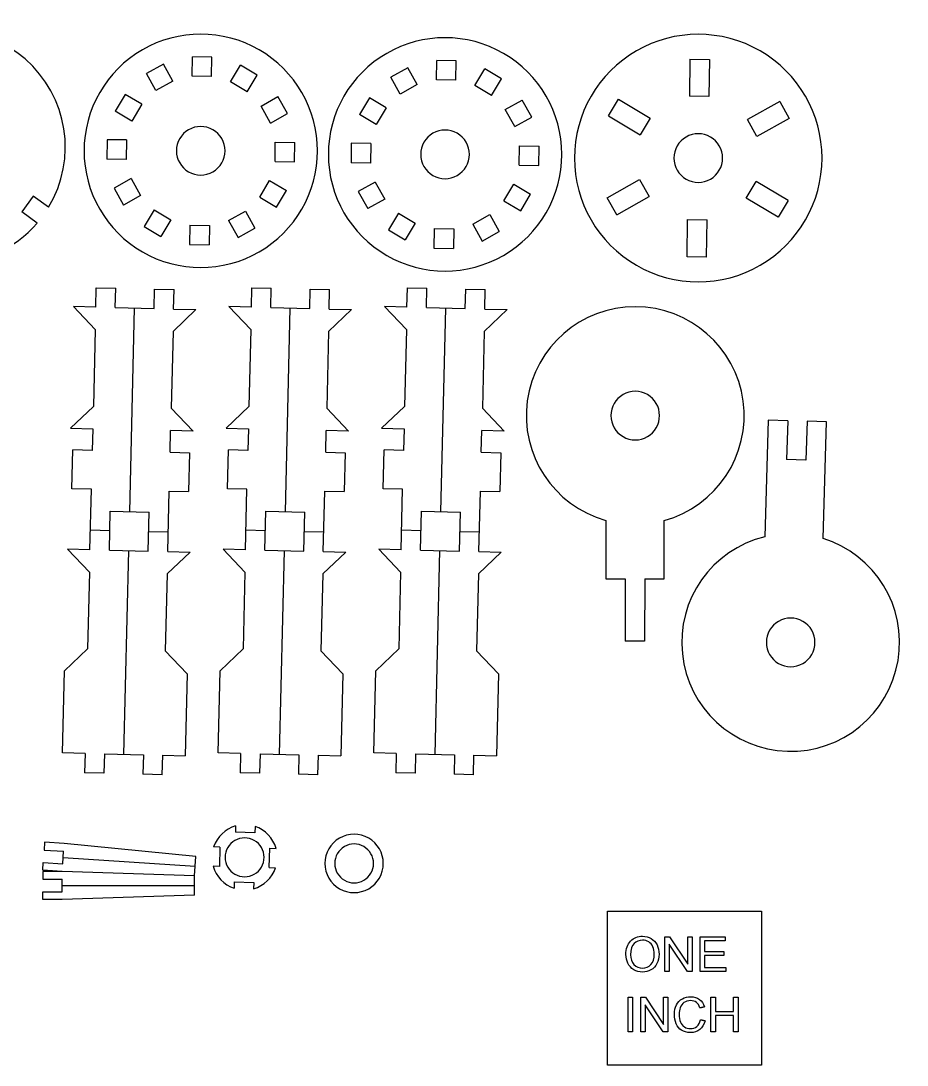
# Model space of a CAD drawing. Extents: x 12 to 327, y 115 to 555.
# Drawn here: x 182.1 to 326.7, y 130.9 to 301.4 of the extents above; entities that cross this region are included whole.
import ezdxf

# ---------------------------------------------------------------- set-up
doc = ezdxf.new("R2010")
doc.units = 0
doc.layers.get('0').update_dxf_attribs({"linetype": 'CONTINUOUS'})
doc.layers.add('02___PRT_ALL_AXES', color=7, linetype='CONTINUOUS')
doc.layers.add('03__ASM_ALL_CURVES', color=7, linetype='CONTINUOUS')

msp = doc.modelspace()

# ---------------------------------------------------------------- linework, layer by layer
at = {"color": 7}
for points in [[(210.003655, 292.353875), (210.050092, 295.528533)], [(213.224753, 295.482096), (210.050092, 295.528533)], [(213.178317, 292.307438), (213.224753, 295.482096)], [(291.277633, 295.151089), (291.188902, 289.083359)], [(291.277633, 295.151089), (294.452294, 295.104652)], [(294.452294, 295.104652), (294.363563, 289.036923)], [(205.331418, 294.337857), (202.558864, 292.790743)], [(206.878535, 291.565303), (205.331418, 294.337857)], [(216.279036, 291.427799), (217.906583, 294.153916)], [(220.6327, 292.526369), (217.906583, 294.153916)], [(245.212757, 293.754487), (242.440203, 292.20737)], [(246.759874, 290.98193), (245.212757, 293.754487)], [(249.884994, 291.770502), (249.931431, 294.945163)], [(253.106092, 294.898726), (249.931431, 294.945163)], [(253.059655, 291.724068), (253.106092, 294.898726)], [(256.160374, 290.844429), (257.787922, 293.570546)], [(260.514039, 291.943001), (257.787922, 293.570546)], [(204.105978, 290.018189), (202.558864, 292.790743)], [(213.178317, 292.307438), (210.003655, 292.353875)], [(219.005156, 289.800252), (220.6327, 292.526369)], [(243.987317, 289.434816), (242.440203, 292.20737)], [(253.059655, 291.724068), (249.884994, 291.770502)], [(258.886494, 289.216882), (260.514039, 291.943001)], [(206.878535, 291.565303), (204.105978, 290.018189)], [(219.005156, 289.800252), (216.279036, 291.427799)], [(246.759874, 290.98193), (243.987317, 289.434816)], [(258.886494, 289.216882), (256.160374, 290.844429)], [(199.067711, 289.400253), (197.440166, 286.674133)], [(201.793828, 287.772705), (199.067711, 289.400253)], [(221.250637, 287.488101), (224.023194, 289.035218)], [(225.570308, 286.262661), (224.023194, 289.035218)], [(238.949049, 288.81688), (237.321505, 286.09076)], [(241.675169, 287.189332), (238.949049, 288.81688)], [(261.131976, 286.904734), (263.904532, 288.451848)], [(265.451646, 285.679294), (263.904532, 288.451848)], [(277.959837, 285.901688), (279.587384, 288.627805)], [(279.587384, 288.627805), (284.79781, 285.517075)], [(294.363563, 289.036923), (291.188902, 289.083359)], [(305.946754, 288.242241), (300.64758, 285.285238)], [(305.946754, 288.242241), (307.493868, 285.469684)], [(200.166283, 285.046588), (197.440166, 286.674133)], [(201.793828, 287.772705), (200.166283, 285.046588)], [(222.797751, 284.715547), (221.250637, 287.488101)], [(241.675169, 287.189332), (240.047622, 284.463215)], [(262.679093, 284.13218), (261.131976, 286.904734)], [(222.797751, 284.715547), (225.570308, 286.262661)], [(240.047622, 284.463215), (237.321505, 286.09076)], [(262.679093, 284.13218), (265.451646, 285.679294)], [(277.959837, 285.901688), (283.170263, 282.790958)], [(284.79781, 285.517075), (283.170263, 282.790958)], [(302.194694, 282.512684), (300.64758, 285.285238)], [(307.493868, 285.469684), (302.194694, 282.512684)], [(196.111983, 281.992303), (196.065546, 278.817645)], [(199.286645, 281.945866), (196.111983, 281.992303)], [(199.286645, 281.945866), (199.240208, 278.771208)], [(223.539885, 278.415766), (223.586322, 281.590424)], [(223.586322, 281.590424), (226.760984, 281.543987)], [(226.714547, 278.369329), (226.760984, 281.543987)], [(235.993325, 281.40893), (235.946888, 278.234269)], [(239.167986, 281.362493), (235.993325, 281.40893)], [(239.167986, 281.362493), (239.121549, 278.187835)], [(263.421227, 277.832396), (263.467664, 281.007057)], [(263.467664, 281.007057), (266.642322, 280.96062)], [(266.595888, 277.785959), (266.642322, 280.96062)], [(199.240208, 278.771208), (196.065546, 278.817645)], [(223.539885, 278.415766), (226.714547, 278.369329)], [(239.121549, 278.187835), (235.946888, 278.234269)], [(263.421227, 277.832396), (266.595888, 277.785959)], [(200.028779, 275.646085), (197.256222, 274.098971)], [(200.028779, 275.646085), (201.575893, 272.873531)], [(221.032702, 272.588927), (222.660247, 275.315044)], [(222.660247, 275.315044), (225.386364, 273.687499)], [(239.91012, 275.062712), (237.137564, 273.515598)], [(239.91012, 275.062712), (241.457234, 272.290158)], [(260.914044, 272.005557), (262.541588, 274.731676)], [(262.541588, 274.731676), (265.267708, 273.104129)], [(277.764042, 272.515989), (283.063216, 275.472992)], [(283.063216, 275.472992), (284.610358, 272.700438)], [(300.4601, 272.468599), (302.087647, 275.194718)], [(307.29809, 272.083989), (302.087647, 275.194718)], [(197.256222, 274.098971), (198.803336, 271.326414)], [(201.575893, 272.873531), (198.803336, 271.326414)], [(223.758819, 270.961379), (225.386364, 273.687499)], [(237.137564, 273.515598), (238.684681, 270.743041)], [(263.640161, 270.378012), (265.267708, 273.104129)], [(184.054713, 272.775002), (182.195764, 270.201107)], [(186.57489, 270.954849), (184.054713, 272.775002)], [(221.032702, 272.588927), (223.758819, 270.961379)], [(241.457234, 272.290158), (238.684681, 270.743041)], [(260.914044, 272.005557), (263.640161, 270.378012)], [(279.311156, 269.743435), (277.764042, 272.515989)], [(279.311156, 269.743435), (284.610358, 272.700438)], [(305.670543, 269.357869), (300.4601, 272.468599)], [(307.29809, 272.083989), (305.670543, 269.357869)], [(184.71594, 268.380955), (182.195764, 270.201107)], [(203.821377, 270.56138), (202.19383, 267.835264)], [(203.821377, 270.56138), (206.547494, 268.933833)], [(215.947998, 268.796329), (218.720551, 270.343443)], [(218.720551, 270.343443), (220.267665, 267.57089)], [(243.702719, 269.978007), (242.075174, 267.251891)], [(243.702719, 269.978007), (246.428836, 268.350464)], [(255.829339, 268.212959), (258.601893, 269.760072)], [(258.601893, 269.760072), (260.14901, 266.98752)], [(202.19383, 267.835264), (204.919947, 266.207717)], [(206.547494, 268.933833), (204.919947, 266.207717)], [(209.648213, 268.054195), (209.601776, 264.879537)], [(209.648213, 268.054195), (212.822875, 268.007759)], [(212.822875, 268.007759), (212.776438, 264.8331)], [(215.947998, 268.796329), (217.495112, 266.023776)], [(246.428836, 268.350464), (244.801291, 265.624344)], [(255.829339, 268.212959), (257.376453, 265.440406)], [(290.805616, 262.881023), (290.894375, 268.948754)], [(290.894375, 268.948754), (294.069036, 268.902317)], [(293.980277, 262.834586), (294.069036, 268.902317)], [(217.495112, 266.023776), (220.267665, 267.57089)], [(242.075174, 267.251891), (244.801291, 265.624344)], [(249.529558, 267.470825), (249.483121, 264.296164)], [(249.529558, 267.470825), (252.704219, 267.424388)], [(252.704219, 267.424388), (252.657782, 264.249727)], [(257.376453, 265.440406), (260.14901, 266.98752)], [(209.601776, 264.879537), (212.776438, 264.8331)], [(249.483121, 264.296164), (252.657782, 264.249727)], [(293.980277, 262.834586), (290.805616, 262.881023)], [(194.275956, 254.650308), (194.352398, 257.824388)], [(194.352398, 257.824388), (197.526478, 257.747945)], [(197.450035, 254.573865), (197.526478, 257.747945)], [(203.798195, 254.420982), (203.874638, 257.595062)], [(203.874638, 257.595062), (207.048715, 257.51862)], [(206.972275, 254.34454), (207.048715, 257.51862)], [(219.675956, 254.650308), (219.752398, 257.824388)], [(219.752398, 257.824388), (222.926478, 257.747945)], [(222.850035, 254.573865), (222.926478, 257.747945)], [(229.198195, 254.420982), (229.274638, 257.595062)], [(229.274638, 257.595062), (232.448715, 257.51862)], [(232.372275, 254.34454), (232.448715, 257.51862)], [(245.075956, 254.650308), (245.152398, 257.824388)], [(245.152398, 257.824388), (248.326478, 257.747945)], [(248.250035, 254.573865), (248.326478, 257.747945)], [(254.598195, 254.420982), (254.674638, 257.595062)], [(254.674638, 257.595062), (257.848715, 257.51862)], [(257.772275, 254.34454), (257.848715, 257.51862)], [(194.275956, 254.650308), (190.619417, 254.73837)], [(190.619417, 254.73837), (194.187894, 250.993769)], [(197.450035, 254.573865), (203.798195, 254.420982)], [(199.823005, 221.233069), (200.624115, 254.497425)], [(210.628814, 254.256478), (206.884214, 250.688001)], [(206.972275, 254.34454), (210.628814, 254.256478)], [(219.675956, 254.650308), (216.019417, 254.73837)], [(216.019417, 254.73837), (219.587894, 250.993769)], [(222.850035, 254.573865), (229.198195, 254.420982)], [(225.223005, 221.233069), (226.024115, 254.497425)], [(236.028814, 254.256478), (232.284214, 250.688001)], [(232.372275, 254.34454), (236.028814, 254.256478)], [(245.075956, 254.650308), (241.419417, 254.73837)], [(241.419417, 254.73837), (244.987894, 250.993769)], [(248.250035, 254.573865), (254.598195, 254.420982)], [(250.623005, 221.233069), (251.424115, 254.497425)], [(261.428814, 254.256478), (257.684214, 250.688001)], [(257.772275, 254.34454), (261.428814, 254.256478)], [(194.187894, 250.993769), (193.885797, 238.449804)], [(206.884214, 250.688001), (206.582114, 238.144036)], [(219.587894, 250.993769), (219.285797, 238.449804)], [(232.284214, 250.688001), (231.982114, 238.144036)], [(244.987894, 250.993769), (244.685797, 238.449804)], [(257.684214, 250.688001), (257.382114, 238.144036)], [(193.885797, 238.449804), (190.141197, 234.881327)], [(206.582114, 238.144036), (210.150594, 234.399435)], [(219.285797, 238.449804), (215.541197, 234.881327)], [(231.982114, 238.144036), (235.550594, 234.399435)], [(244.685797, 238.449804), (240.941197, 234.881327)], [(257.382114, 238.144036), (260.950594, 234.399435)], [(304.063767, 236.204754), (303.48205, 217.163639)], [(307.237299, 236.107803), (304.063767, 236.204754)], [(307.237299, 236.107803), (307.043384, 229.760763)], [(310.410804, 236.010848), (310.216889, 229.663808)], [(313.584336, 235.913893), (310.410804, 236.010848)], [(313.002591, 216.872778), (313.584336, 235.913893)], [(190.141197, 234.881327), (193.797736, 234.793265)], [(193.797736, 234.793265), (193.712733, 231.263687)], [(206.40905, 230.957922), (206.494053, 234.487497)], [(210.150594, 234.399435), (206.494053, 234.487497)], [(215.541197, 234.881327), (219.197736, 234.793265)], [(219.197736, 234.793265), (219.112733, 231.263687)], [(231.80905, 230.957922), (231.894053, 234.487497)], [(235.550594, 234.399435), (231.894053, 234.487497)], [(240.941197, 234.881327), (244.597736, 234.793265)], [(244.597736, 234.793265), (244.512733, 231.263687)], [(257.20905, 230.957922), (257.294053, 234.487497)], [(260.950594, 234.399435), (257.294053, 234.487497)], [(190.385768, 224.99197), (190.538653, 231.340129)], [(193.712733, 231.263687), (190.538653, 231.340129)], [(206.40905, 230.957922), (209.58313, 230.881479)], [(209.58313, 230.881479), (209.430247, 224.533319)], [(215.785768, 224.99197), (215.938653, 231.340129)], [(219.112733, 231.263687), (215.938653, 231.340129)], [(231.80905, 230.957922), (234.98313, 230.881479)], [(234.98313, 230.881479), (234.830247, 224.533319)], [(241.185768, 224.99197), (241.338653, 231.340129)], [(244.512733, 231.263687), (241.338653, 231.340129)], [(257.20905, 230.957922), (260.38313, 230.881479)], [(260.38313, 230.881479), (260.230247, 224.533319)], [(310.216889, 229.663808), (307.043384, 229.760763)], [(193.559848, 224.91553), (190.385768, 224.99197)], [(193.32196, 215.037791), (193.559848, 224.91553)], [(206.01828, 214.732026), (206.256168, 224.609762)], [(206.256168, 224.609762), (209.430247, 224.533319)], [(218.959848, 224.91553), (215.785768, 224.99197)], [(218.72196, 215.037791), (218.959848, 224.91553)], [(231.41828, 214.732026), (231.656168, 224.609762)], [(231.656168, 224.609762), (234.830247, 224.533319)], [(244.359848, 224.91553), (241.185768, 224.99197)], [(244.12196, 215.037791), (244.359848, 224.91553)], [(256.81828, 214.732026), (257.056168, 224.609762)], [(257.056168, 224.609762), (260.230247, 224.533319)], [(196.49604, 214.961351), (196.648925, 221.309511)], [(196.648925, 221.309511), (202.997082, 221.156626)], [(202.8442, 214.808466), (202.997082, 221.156626)], [(221.89604, 214.961351), (222.048925, 221.309511)], [(222.048925, 221.309511), (228.397082, 221.156626)], [(228.2442, 214.808466), (228.397082, 221.156626)], [(247.29604, 214.961351), (247.448925, 221.309511)], [(247.448925, 221.309511), (253.797082, 221.156626)], [(253.6442, 214.808466), (253.797082, 221.156626)], [(277.551272, 219.81865), (277.536681, 210.293661)], [(287.061656, 210.279056), (287.076332, 219.804045)], [(196.572482, 218.135431), (193.398402, 218.211871)], [(206.094722, 217.906103), (202.920642, 217.982546)], [(221.972482, 218.135431), (218.798402, 218.211871)], [(231.494722, 217.906103), (228.320642, 217.982546)], [(247.372482, 218.135431), (244.198402, 218.211871)], [(256.894722, 217.906103), (253.720642, 217.982546)], [(193.32196, 215.037791), (189.665421, 215.125853)], [(189.665421, 215.125853), (193.233901, 211.381253)], [(196.49604, 214.961351), (202.8442, 214.808466)], [(198.869009, 181.620555), (199.67012, 214.884909)], [(218.72196, 215.037791), (215.065421, 215.125853)], [(215.065421, 215.125853), (218.633901, 211.381253)], [(221.89604, 214.961351), (228.2442, 214.808466)], [(224.269009, 181.620555), (225.07012, 214.884909)], [(244.12196, 215.037791), (240.465421, 215.125853)], [(240.465421, 215.125853), (244.033901, 211.381253)], [(247.29604, 214.961351), (253.6442, 214.808466)], [(249.669009, 181.620555), (250.47012, 214.884909)], [(209.674818, 214.643964), (205.930218, 211.075484)], [(206.01828, 214.732026), (209.674818, 214.643964)], [(235.074818, 214.643964), (231.330218, 211.075484)], [(231.41828, 214.732026), (235.074818, 214.643964)], [(260.474818, 214.643964), (256.730218, 211.075484)], [(256.81828, 214.732026), (260.474818, 214.643964)], [(193.233901, 211.381253), (192.931802, 198.83729)], [(205.930218, 211.075484), (205.628119, 198.531522)], [(218.633901, 211.381253), (218.331802, 198.83729)], [(231.330218, 211.075484), (231.028119, 198.531522)], [(244.033901, 211.381253), (243.731802, 198.83729)], [(256.730218, 211.075484), (256.428119, 198.531522)], [(277.53667, 210.293661), (280.711664, 210.288779)], [(280.711664, 210.288793), (280.696086, 200.128804)], [(283.886656, 210.283925), (283.871134, 200.123936)], [(283.886656, 210.283925), (287.061656, 210.27907)], [(283.871077, 200.123936), (280.696089, 200.12879)], [(192.931802, 198.83729), (189.187201, 195.26881)], [(205.628119, 198.531522), (209.196599, 194.786922)], [(218.331802, 198.83729), (214.587201, 195.26881)], [(231.028119, 198.531522), (234.596599, 194.786922)], [(243.731802, 198.83729), (239.987201, 195.26881)], [(256.428119, 198.531522), (259.996599, 194.786922)], [(188.864311, 181.8615), (189.187201, 195.26881)], [(209.196599, 194.786922), (208.873708, 181.379611)], [(214.264311, 181.8615), (214.587201, 195.26881)], [(234.596599, 194.786922), (234.273708, 181.379611)], [(239.664311, 181.8615), (239.987201, 195.26881)], [(259.996599, 194.786922), (259.673708, 181.379611)], [(192.520849, 181.773441), (188.864311, 181.8615)], [(192.520849, 181.773441), (192.444407, 178.599361)], [(195.694929, 181.696998), (195.618487, 178.522918)], [(195.694929, 181.696998), (202.043089, 181.544112)], [(202.043089, 181.544112), (201.966647, 178.370035)], [(205.140727, 178.293593), (205.217169, 181.467673)], [(205.217169, 181.467673), (208.873708, 181.379611)], [(217.920849, 181.773441), (214.264311, 181.8615)], [(217.920849, 181.773441), (217.844407, 178.599361)], [(221.094929, 181.696998), (221.018487, 178.522918)], [(221.094929, 181.696998), (227.443089, 181.544112)], [(227.443089, 181.544112), (227.366647, 178.370035)], [(230.540727, 178.293593), (230.617169, 181.467673)], [(230.617169, 181.467673), (234.273708, 181.379611)], [(243.320849, 181.773441), (239.664311, 181.8615)], [(243.320849, 181.773441), (243.244407, 178.599361)], [(246.494929, 181.696998), (246.418487, 178.522918)], [(246.494929, 181.696998), (252.843089, 181.544112)], [(252.843089, 181.544112), (252.766647, 178.370035)], [(255.940727, 178.293593), (256.017169, 181.467673)], [(256.017169, 181.467673), (259.673708, 181.379611)], [(195.618487, 178.522918), (192.444407, 178.599361)], [(205.140727, 178.293593), (201.966647, 178.370035)], [(221.018487, 178.522918), (217.844407, 178.599361)], [(230.540727, 178.293593), (227.366647, 178.370035)], [(246.418487, 178.522918), (243.244407, 178.599361)], [(255.940727, 178.293593), (252.766647, 178.370035)], [(217.105964, 169.932652), (217.081552, 168.904652)], [(220.255665, 168.82931), (217.08156, 168.904652)], [(220.280069, 169.857307), (220.255657, 168.82931)], [(185.92305, 167.264289), (185.84096, 165.996945)], [(189.091409, 167.059062), (185.92305, 167.264289)], [(185.84096, 165.996945), (189.009319, 165.791718)], [(188.877973, 163.763966), (189.009319, 165.791718)], [(210.591109, 164.966483), (189.091409, 167.059062)], [(214.54699, 166.487619), (213.51899, 166.512031)], [(214.54699, 166.487619), (214.471645, 163.313514)], [(222.597356, 163.120632), (222.672701, 166.294737)], [(222.672701, 166.294737), (223.700698, 166.270325)], [(185.627524, 162.701848), (185.709614, 163.969192)], [(185.709614, 163.969192), (188.877973, 163.763966)], [(188.943646, 164.777841), (210.488496, 163.382302)], [(210.385883, 158.623121), (210.385883, 161.798121), (210.591109, 164.966483)], [(185.620883, 162.496621), (185.620883, 161.226621)], [(188.795883, 162.496621), (185.620883, 162.496621)], [(210.385883, 161.798121), (188.795883, 162.496621), (185.627524, 162.701848)], [(214.471645, 163.313514), (213.443648, 163.337926)], [(222.597356, 163.120632), (223.625356, 163.096219)], [(185.620883, 161.226621), (188.795883, 161.226621)], [(188.795883, 159.194621), (188.795883, 161.226621)], [(216.888681, 160.778941), (216.864269, 159.750943)], [(216.888681, 160.778941), (220.062786, 160.703599)], [(220.062786, 160.703599), (220.038374, 159.675599)], [(185.620883, 157.924621), (185.620883, 159.194621)], [(185.620883, 159.194621), (188.795883, 159.194621)], [(188.795883, 160.210621), (210.385883, 160.210621)], [(210.385883, 158.623121), (188.795883, 157.924621)], [(188.795883, 157.924621), (185.620883, 157.924621)]]:
    msp.add_lwpolyline(points, dxfattribs=at)
for points in [[(215.382015, 280.180817), (215.382015, 280.180817)], [(255.263356, 279.597444), (255.263356, 279.597444)], [(296.597719, 278.992837), (296.597719, 278.992837)]]:
    msp.add_lwpolyline(points, close=True, dxfattribs=at)
for points in [[(182.731417, 295.179351), (175.730961, 301.245753), (165.381425, 301.39714), (158.20653, 295.538087)], [(186.57489, 270.954849), (191.353824, 278.890175), (189.731873, 289.112949), (182.731417, 295.179351)], [(209.42889, 283.617856), (208.200954, 282.908907), (207.444515, 281.598715), (207.444515, 280.180817)], [(213.39764, 283.617856), (212.169704, 284.326805), (210.656826, 284.326805), (209.42889, 283.617856)], [(215.382015, 280.180817), (215.382015, 281.598715), (214.625576, 282.908907), (213.39764, 283.617856)], [(253.278981, 283.034483), (252.051046, 283.743432), (250.538167, 283.743432), (249.310231, 283.034483)], [(294.614712, 282.433822), (293.386081, 283.143823), (291.871857, 283.143823), (290.643227, 282.433822)], [(249.310231, 283.034483), (248.082296, 282.325534), (247.325856, 281.015342), (247.325856, 279.597444)], [(255.263356, 279.597444), (255.263356, 281.015342), (254.506917, 282.325534), (253.278981, 283.034483)], [(290.643227, 282.433822), (289.414596, 281.72382), (288.658527, 280.411862), (288.660219, 278.992837)], [(296.597719, 278.992837), (296.599411, 280.411862), (295.843342, 281.72382), (294.614712, 282.433822)], [(207.444515, 280.180817), (207.444515, 278.76292), (208.200954, 277.452728), (209.42889, 276.743779)], [(213.39764, 276.743779), (214.625576, 277.452728), (215.382015, 278.76292), (215.382015, 280.180817)], [(247.325856, 279.597444), (247.325856, 278.179547), (248.082296, 276.869355), (249.310231, 276.160406)], [(253.278981, 276.160406), (254.506917, 276.869355), (255.263356, 278.179547), (255.263356, 279.597444)], [(288.660219, 278.992837), (288.658527, 277.573812), (289.414596, 276.261854), (290.643227, 275.551852)], [(294.614712, 275.551852), (295.843342, 276.261854), (296.599411, 277.573812), (296.597719, 278.992837)], [(209.42889, 276.743779), (210.656826, 276.03483), (212.169704, 276.03483), (213.39764, 276.743779)], [(249.310231, 276.160406), (250.538167, 275.451457), (252.051046, 275.451457), (253.278981, 276.160406)], [(290.643227, 275.551852), (291.871857, 274.841851), (293.386081, 274.841851), (294.614712, 275.551852)], [(169.977142, 261.734841), (175.633146, 261.652108), (181.0334, 264.087225), (184.71594, 268.380955)], [(282.367251, 254.721592), (273.476387, 254.735212), (265.942159, 248.179334), (264.726893, 239.371906)], [(299.9605, 239.317934), (298.772223, 248.129043), (291.258115, 254.707973), (282.367251, 254.721592)], [(264.726893, 239.371906), (263.511626, 230.564479), (268.988942, 222.213243), (277.551272, 219.818636)], [(287.076275, 219.804045), (295.645902, 222.172408), (301.148777, 230.506825), (299.9605, 239.317934)], [(303.48205, 217.163639), (294.847329, 215.044845), (289.105017, 206.87355), (290.03722, 198.031678)], [(325.25444, 196.95576), (326.724655, 205.724236), (321.491868, 214.230831), (313.002591, 216.872778)], [(290.03722, 198.031678), (290.969424, 189.189806), (298.289546, 182.395689), (307.176277, 182.124192)], [(307.176277, 182.124192), (316.063009, 181.852694), (323.784225, 188.187284), (325.25444, 196.95576)], [(217.105964, 169.932652), (215.420979, 169.450927), (214.080121, 168.17225), (213.51899, 166.51202)], [(223.700698, 166.270336), (223.218973, 167.955319), (221.940298, 169.296176), (220.280069, 169.857307)], [(213.443648, 163.337915), (213.925373, 161.652931), (215.204049, 160.312075), (216.864277, 159.750943)], [(220.038382, 159.675599), (221.723367, 160.157323), (223.064225, 161.436), (223.625356, 163.096231)]]:
    msp.add_open_spline(points, degree=3, dxfattribs=at)
at = {"layer": '02___PRT_ALL_AXES', "color": 7}
for points in [[(230.463265, 280.180817), (230.463265, 280.180817)], [(270.344606, 279.597444), (270.344606, 279.597444)], [(312.84065, 278.992837), (312.840652, 278.992837)], [(286.3088, 236.941622), (286.3088, 236.941622)], [(311.687972, 199.895903), (311.687972, 199.895903)], [(221.747173, 164.804127), (221.747173, 164.804127)], [(239.625398, 163.808088), (239.625398, 163.808088)], [(241.212898, 163.808088), (241.212898, 163.808088)]]:
    msp.add_lwpolyline(points, close=True, dxfattribs=at)
for points in [[(220.938265, 296.678601), (215.044174, 300.081556), (207.782355, 300.081556), (201.888265, 296.678601)], [(260.819606, 296.095228), (254.925516, 299.498183), (247.663697, 299.498183), (241.769606, 296.095228)], [(302.734804, 296.496672), (296.481286, 300.107142), (288.776635, 300.107142), (282.523117, 296.496672)], [(201.888265, 296.678601), (195.994174, 293.275647), (192.363265, 286.986727), (192.363265, 280.180817)], [(230.463265, 280.180817), (230.463265, 286.986727), (226.832355, 293.275647), (220.938265, 296.678601)], [(241.769606, 296.095228), (235.875516, 292.692274), (232.244606, 286.403354), (232.244606, 279.597444)], [(270.344606, 279.597444), (270.344606, 286.403354), (266.713697, 292.692274), (260.819606, 296.095228)], [(282.523117, 296.496672), (276.269599, 292.886201), (272.417273, 286.213777), (272.417275, 278.992837)], [(312.840648, 278.992837), (312.840648, 286.213777), (308.988322, 292.886201), (302.734804, 296.496672)], [(192.363265, 280.180817), (192.363265, 273.374908), (195.994174, 267.085988), (201.888265, 263.683034)], [(220.938265, 263.683034), (226.832355, 267.085988), (230.463265, 273.374908), (230.463265, 280.180817)], [(232.244606, 279.597444), (232.244606, 272.791535), (235.875516, 266.502615), (241.769606, 263.09966)], [(260.819606, 263.09966), (266.713697, 266.502615), (270.344606, 272.791535), (270.344606, 279.597444)], [(272.417275, 278.992837), (272.417275, 271.771896), (276.269601, 265.099472), (282.523119, 261.489002)], [(302.734806, 261.489002), (308.988324, 265.099472), (312.84065, 271.771896), (312.84065, 278.992837)], [(201.888265, 263.683034), (207.782355, 260.280079), (215.044174, 260.280079), (220.938265, 263.683034)], [(241.769606, 263.09966), (247.663697, 259.696706), (254.925516, 259.696706), (260.819606, 263.09966)], [(282.523119, 261.489002), (288.776637, 257.878532), (296.481289, 257.878532), (302.734806, 261.489002)], [(284.324422, 240.378666), (283.096485, 241.087616), (281.583604, 241.087616), (280.355667, 240.378666)], [(280.355667, 240.378666), (279.127729, 239.669716), (278.371289, 238.359522), (278.371289, 236.941622)], [(286.3088, 236.941622), (286.3088, 238.359522), (285.552359, 239.669716), (284.324422, 240.378666)], [(278.371289, 236.941622), (278.371289, 235.523723), (279.127729, 234.213529), (280.355667, 233.504579)], [(284.324422, 233.504579), (285.552359, 234.213529), (286.3088, 235.523723), (286.3088, 236.941622)], [(280.355667, 233.504579), (281.583604, 232.795629), (283.096485, 232.795629), (284.324422, 233.504579)], [(305.733479, 203.336888), (304.504849, 202.626886), (303.74878, 201.314928), (303.750472, 199.895903)], [(309.704965, 203.336888), (308.476334, 204.046889), (306.96211, 204.046889), (305.733479, 203.336888)], [(311.687972, 199.895903), (311.689664, 201.314928), (310.933595, 202.626886), (309.704965, 203.336888)], [(303.750472, 199.895903), (303.74878, 198.476878), (304.504849, 197.16492), (305.733479, 196.454918)], [(309.704965, 196.454918), (310.933595, 197.16492), (311.689664, 198.476878), (311.687972, 199.895903)], [(305.733479, 196.454918), (306.96211, 195.744917), (308.476334, 195.744917), (309.704965, 196.454918)], [(216.984673, 167.553757), (216.002325, 166.986598), (215.397173, 165.938445), (215.397173, 164.804127)], [(220.159673, 167.553757), (219.177325, 168.120916), (217.967022, 168.120916), (216.984673, 167.553757)], [(221.747173, 164.804127), (221.747173, 165.938445), (221.142022, 166.986598), (220.159673, 167.553757)], [(234.069148, 167.932534), (232.595625, 167.081796), (231.687898, 165.509566), (231.687898, 163.808088)], [(238.831648, 167.932534), (237.358125, 168.783273), (235.54267, 168.783273), (234.069148, 167.932534)], [(238.037898, 166.557719), (237.055549, 167.124878), (235.845246, 167.124878), (234.862898, 166.557719)], [(241.212898, 163.808088), (241.212898, 165.509566), (240.30517, 167.081796), (238.831648, 167.932534)], [(234.862898, 166.557719), (233.880549, 165.99056), (233.275398, 164.942407), (233.275398, 163.808088)], [(239.625398, 163.808088), (239.625398, 164.942407), (239.020246, 165.99056), (238.037898, 166.557719)], [(215.397173, 164.804127), (215.397173, 163.669808), (216.002325, 162.621655), (216.984673, 162.054496)], [(220.159673, 162.054496), (221.142022, 162.621655), (221.747173, 163.669808), (221.747173, 164.804127)], [(231.687898, 163.808088), (231.687898, 162.106611), (232.595625, 160.534381), (234.069148, 159.683642)], [(233.275398, 163.808088), (233.275398, 162.67377), (233.880549, 161.625617), (234.862898, 161.058458)], [(238.037898, 161.058458), (239.020246, 161.625617), (239.625398, 162.67377), (239.625398, 163.808088)], [(238.831648, 159.683642), (240.30517, 160.534381), (241.212898, 162.106611), (241.212898, 163.808088)], [(216.984673, 162.054496), (217.967022, 161.487337), (219.177325, 161.487337), (220.159673, 162.054496)], [(234.862898, 161.058458), (235.845246, 160.491298), (237.055549, 160.491298), (238.037898, 161.058458)], [(234.069148, 159.683642), (235.54267, 158.832904), (237.358125, 158.832904), (238.831648, 159.683642)]]:
    msp.add_open_spline(points, degree=3, dxfattribs=at)
at = {"layer": '03__ASM_ALL_CURVES', "color": 7}
for points in [[(277.79934, 156.016096), (302.943021, 156.016096), (302.943021, 130.872416), (277.79934, 130.872416), (277.79934, 156.016096)], [(287.181367, 146.164218), (287.181367, 151.820798), (287.949209, 151.820798), (290.920275, 147.379636), (290.920275, 151.820798), (291.637967, 151.820798), (291.637967, 146.164218), (290.870125, 146.164218), (287.899058, 150.609218), (287.899058, 146.164218), (287.181367, 146.164218)], [(292.915107, 146.164218), (292.915107, 151.820798), (297.005128, 151.820798), (297.005128, 151.153258), (293.663673, 151.153258), (293.663673, 149.420809), (296.792925, 149.420809), (296.792925, 148.757135), (293.663673, 148.757135), (293.663673, 146.83173), (297.136333, 146.83173), (297.136333, 146.164218), (292.915107, 146.164218)], [(280.818701, 148.919187), (280.818701, 148.919187)], [(281.590404, 148.907616), (281.590404, 148.907616)], [(281.173675, 136.28644), (281.173675, 141.94302), (281.922241, 141.94302), (281.922241, 136.28644), (281.173675, 136.28644)], [(283.230256, 136.28644), (283.230256, 141.94302), (283.998098, 141.94302), (286.969164, 137.501859), (286.969164, 141.94302), (287.686855, 141.94302), (287.686855, 136.28644), (286.918985, 136.28644), (283.947947, 140.73144), (283.947947, 136.28644), (283.230256, 136.28644)], [(294.682326, 136.28644), (294.682326, 141.94302), (295.430864, 141.94302), (295.430864, 139.62019), (298.371055, 139.62019), (298.371055, 141.94302), (299.119593, 141.94302), (299.119593, 136.28644), (298.371055, 136.28644), (298.371055, 138.952678), (295.430864, 138.952678), (295.430864, 136.28644), (294.682326, 136.28644)], [(293.636664, 140.391899), (292.899697, 140.218247)], [(292.984562, 138.269701), (293.733128, 138.08064)], [(292.984562, 138.269701), (292.984562, 138.269701)]]:
    msp.add_lwpolyline(points, close=True, dxfattribs=at)
for points in [[(281.574966, 151.12433), (282.079156, 151.655501), (282.729933, 151.9211), (283.52738, 151.9211)], [(283.52738, 151.9211), (284.049547, 151.9211), (284.520294, 151.796358), (284.939591, 151.546845)], [(280.818701, 148.919187), (280.818698, 149.858084), (281.070788, 150.593131), (281.574966, 151.12433)], [(282.1634, 150.730771), (281.781384, 150.366761), (281.590404, 149.759052), (281.590404, 148.907616)], [(283.531218, 151.27673), (283.001317, 151.27673), (282.545387, 151.094753), (282.1634, 150.730771)], [(284.540219, 150.993125), (284.240555, 151.182186), (283.904203, 151.27673), (283.531218, 151.27673)], [(285.223197, 150.194436), (285.067551, 150.537816), (284.839911, 150.804064), (284.540219, 150.993125)], [(284.939591, 151.546845), (285.358861, 151.297304), (285.678477, 150.949409), (285.898413, 150.503103)], [(285.456623, 148.988642), (285.456623, 149.449087), (285.378814, 149.851028), (285.223197, 150.194436)], [(285.898413, 150.503103), (286.118349, 150.056796), (286.228331, 149.550687), (286.228331, 148.984775)], [(281.142828, 147.506975), (280.926739, 147.951983), (280.818698, 148.42273), (280.818701, 148.919187)], [(281.590404, 148.907616), (281.590404, 148.225936), (281.773679, 147.68898), (282.140229, 147.296691)], [(284.910635, 147.302477), (285.274617, 147.698604), (285.456623, 148.260678), (285.456623, 148.988642)], [(286.228331, 148.984775), (286.228331, 148.411159), (286.112563, 147.897966), (285.881057, 147.445253)], [(282.095864, 146.453609), (281.676566, 146.710826), (281.358897, 147.061967), (281.142828, 147.506975)], [(282.140229, 147.296691), (282.506808, 146.904402), (282.966604, 146.708258), (283.519647, 146.708258)], [(283.519647, 146.708258), (284.082991, 146.708258), (284.546653, 146.906321), (284.910635, 147.302477)], [(285.881057, 147.445253), (285.64955, 146.992512), (285.321579, 146.649753), (284.897145, 146.416948)], [(283.523513, 146.067755), (282.991045, 146.067755), (282.515161, 146.196363), (282.095864, 146.453609)], [(284.897145, 146.416948), (284.472711, 146.184143), (284.014834, 146.067755), (283.523513, 146.067755)], [(289.070111, 140.698646), (289.295183, 141.137219), (289.615449, 141.470326), (290.03088, 141.697995)], [(290.03088, 141.697995), (290.446311, 141.925635), (290.90354, 142.039456), (291.402593, 142.039484)], [(291.402593, 142.039484), (291.968505, 142.039456), (292.444388, 141.895409), (292.830243, 141.607317)], [(292.830243, 141.607317), (293.216069, 141.319225), (293.484885, 140.914066), (293.636664, 140.391899)], [(288.732489, 139.157177), (288.732489, 139.746231), (288.845039, 140.260045), (289.070111, 140.698646)], [(289.681687, 140.247203), (289.563351, 139.896063), (289.504197, 139.534), (289.504197, 139.161015)], [(290.297129, 141.086419), (290.00517, 140.878055), (289.800023, 140.598316), (289.681687, 140.247203)], [(291.387156, 141.398952), (290.952421, 141.398952), (290.589088, 141.294784), (290.297129, 141.086419)], [(292.328621, 141.117295), (292.079108, 141.305057), (291.765277, 141.398952), (291.387156, 141.398952)], [(292.899697, 140.218247), (292.768492, 140.62984), (292.578133, 140.929504), (292.328621, 141.117295)], [(289.031531, 137.640768), (288.83217, 138.111515), (288.732489, 138.616975), (288.732489, 139.157177)], [(289.504197, 139.161015), (289.504197, 138.679995), (289.574301, 138.260049), (289.714481, 137.901231)], [(292.394209, 137.193192), (292.684898, 137.435), (292.881663, 137.793817), (292.984562, 138.269701)], [(289.903542, 136.562313), (289.521554, 136.810555), (289.230893, 137.170022), (289.031531, 137.640768)], [(289.714481, 137.901231), (289.854689, 137.542386), (290.072677, 137.274218), (290.368503, 137.096729)], [(291.391022, 136.189977), (290.781366, 136.189977), (290.285558, 136.314098), (289.903542, 136.562313)], [(290.368503, 137.096729), (290.664328, 136.919239), (290.984566, 136.83048), (291.329272, 136.83048)], [(291.329272, 136.83048), (291.748569, 136.83048), (292.103549, 136.951384), (292.394209, 137.193192)], [(292.886179, 136.674214), (292.478453, 136.35138), (291.980076, 136.189977), (291.391022, 136.189977)], [(293.733128, 138.08064), (293.576212, 137.465847), (293.293877, 136.997048), (292.886179, 136.674214)]]:
    msp.add_open_spline(points, degree=3, dxfattribs=at)

doc.saveas('drawing.dxf')
